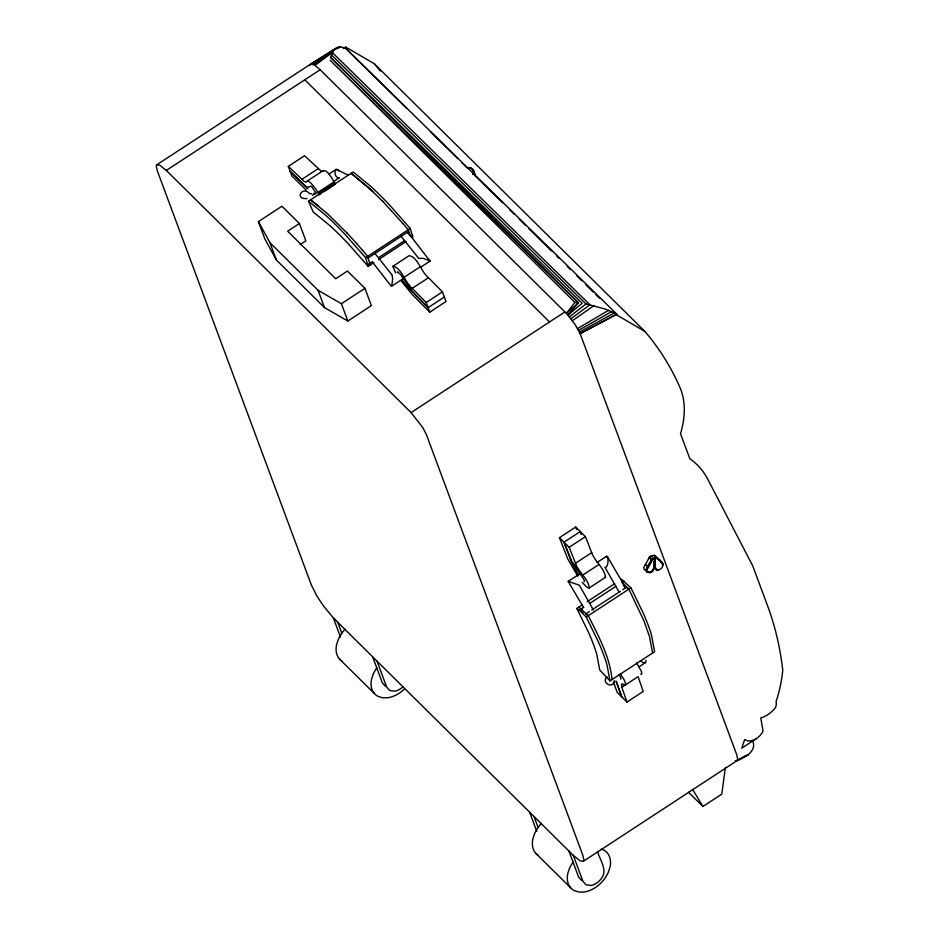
<?xml version="1.0" encoding="UTF-8"?>
<svg xmlns="http://www.w3.org/2000/svg" width="939" height="939" viewBox="0 0 939 939"><rect width="100%" height="100%" fill="white"/><g stroke="black" fill="none" stroke-linecap="round" stroke-linejoin="round"><path stroke-width="1.41" d="M654.483 561.416L654.917 567.32A4.589 3.11 -45.3 0 0 656.279 569.257L657.112 569.457M654.154 561.557L654.624 566.44A5 3.392 -45.3 0 0 656.056 569.586L658.591 569.926A4.331 2.946 -45.3 0 0 662.124 567.414L662.934 565.431A4.589 3.122 -45.3 0 0 662.288 563.001L656.842 558.236A1.655 1.127 -45.3 0 0 655.129 559.221L655.469 567.86A4.589 3.11 -45.3 0 0 656.819 569.797M654.002 563.811L654.213 561.193M654.542 561.099L654.178 567.297L652.734 570.466A4.707 3.204 -45.3 0 1 649.741 572.45L646.948 572.074A5.012 3.404 -45.3 0 1 645.997 569.574L651.83 558.94L649.647 556.78L643.814 567.414A5.012 3.404 -45.3 0 0 644.764 569.914L645.562 570.313M654.342 566.956L654.929 559.597L654.014 558.905A1.655 1.127 -45.3 0 0 652.91 559.339L646.889 570.02A4.589 3.122 -45.3 0 0 647.757 572.321L650.316 572.661A4.319 2.934 -45.3 0 0 653.063 570.842L654.389 567.931L653.802 566.417M654.319 559.89L654.589 558.682A1.655 1.127 -45.3 0 1 655.938 557.719L657.64 558.787L656.596 557.766M321.443 193.387L319.119 194.913L315.891 189.15L310.903 183.058L307.898 180.746L306.008 182.236L303.99 181.25L288.32 166.356L304.565 155.733L321.373 171.344M335.352 184.279C333.31 180.887 326.643 167.353 322.781 171.403M725.413 767.374L721.762 794.148L702.924 806.484L688.498 792.246M614.329 680.634C613.519 689.566 600.667 682.794 606.993 676.808M589.305 587.908C588.154 578.295 578.459 572.344 575.49 563.247L569.175 547.284L559.456 537.671L575.689 527.037L585.408 536.662L591.723 552.625C594.692 561.71 604.387 567.672 605.538 577.274L588.906 588.154L586.511 586.898L582.18 582.38M310.081 65.378L310.774 64.016L338.251 47.208L342.136 47.15L346.28 48.863L616.841 314.166L580.126 333.638L736.716 754.686L737.69 759.287L736.974 760.719L583.154 861.415L580.138 860.875L573.306 855.394L333.357 617.921L323.579 606.042L317.089 596.382L311.443 585.243L157.189 170.464L156.261 166.074L156.942 164.712L310.774 64.016M392.854 266.324C401.575 267.415 404.862 282.627 412.244 288.343L426.212 302.534L429.792 312.159L446.025 301.536L442.445 291.9L428.477 277.721C421.095 272.005 417.808 256.793 409.087 255.69L392.854 266.324L395.624 272.92M474.723 175.616L474.934 173.48L473.808 171.497M331.314 54.802L586.018 303.966L605.221 309.048L616.841 314.166L580.126 333.638L575.184 324.648L567.884 315.046L578.436 302.769L330.598 57.396L333.474 50.577L338.251 47.208L310.293 64.533M648.814 572.262L647.206 571.781A4.589 3.122 -45.3 0 1 646.337 569.48L652.37 558.799A1.655 1.127 -45.3 0 1 653.462 558.365L654.835 559.949M662.406 565.912L662.723 564.832A5 3.392 -45.3 0 0 661.279 561.686L659.096 559.527A5 3.392 -45.3 0 1 660.328 560.736M392.021 275.808C393.159 276.465 392.361 283.813 391.375 286.383L372.654 262.333M653.18 569.374L653.638 568.388M654.084 559.034L654.33 558.576A2.042 1.385 -45.3 0 1 655.985 557.379L657.359 557.966L653.802 555.219A2.042 1.385 -45.3 0 0 652.147 556.404M345.2 629.153A24.837 16.879 -45.3 0 0 341.796 633.215L338.556 638.755L336.608 644.483A26.304 17.876 -45.3 0 0 342.031 661.209M376.75 667.782L373.499 673.333L371.551 679.061A26.304 17.876 -45.3 0 0 377.983 696.351L382.596 697.794L387.889 697.747A24.837 16.879 -45.3 0 0 404.193 689.226M541.474 823.409A24.837 16.879 -45.3 0 0 538.07 827.47L534.819 833.01L532.883 838.738A26.304 17.876 -45.3 0 0 538.305 855.464M573.025 862.037L569.773 867.589L567.825 873.317A26.304 17.876 -45.3 0 0 574.257 890.606L578.87 892.05L584.164 892.003A24.837 16.879 -45.3 0 0 604.798 878.493L608.049 872.953L609.998 867.225A26.304 17.876 -45.3 0 0 603.554 849.924L601.253 849.208M605.702 557.343L606.617 556.228L607.439 556.674L622.827 582.931M472.751 173.656L473.514 170.828M472.951 174.196C475.51 171.051 471.484 166.766 467.962 167.576L470.674 168.351M473.303 174.408C476.108 171.121 471.707 166.978 468.162 167.776M639.565 666.479L645.598 662.523L645.997 660.328M336.491 47.901L311.49 63.84L315.023 65.378L320.152 69.756L566.381 313.391L578.436 302.769L574.914 302.405L566.381 313.391L567.884 315.046L582.157 303.297L330.598 57.396M583.154 861.415L583.87 859.983L582.884 855.382L426.294 434.334L422.62 427.315L411.094 412.585L166.32 170.452L159.806 165.217L156.942 164.712M569.398 316.83L586.018 303.966M315.023 65.378L332.277 52.514L589.962 304.764L570.912 318.708M313.638 64.533L333.474 50.577M572.403 320.668L593.918 305.691M348.592 175.358L336.244 169.302C333.662 171.591 335.176 176.931 338.193 178.199L339.355 177.764M312.452 64.016L334.894 49.039M343.31 48.64L345.693 47.067L374.25 63.699L644.729 331.267A465.568 316.361 -45.3 0 1 679.742 386.927A91.963 62.49 -45.3 0 1 680.505 433.642L689.825 458.69A120.615 81.963 -45.3 0 1 707.771 479.219L752.761 565.947L767.621 605.925A464.312 315.504 -45.3 0 1 782.739 669.976A143.82 97.726 -45.3 0 1 776.095 701.503A12.747 8.662 -45.3 0 1 775.473 707.642A22.113 15.024 -45.3 0 1 760.766 717.971L763.043 730.965A12.806 8.697 -45.3 0 1 757.879 737.549L741.763 748.195L744.674 739.474A12.806 8.697 -45.3 0 0 754.369 739.756L756.095 738.817M166.32 170.452L320.152 69.756M301.853 179.372L318.098 168.75M306.736 181.368L322.969 170.734M329.178 173.926L336.244 169.302M299.412 223.505L287.651 231.205L335.692 278.742L347.453 271.042L364.931 288.332L371.363 305.633L347.841 321.021L324.495 307.593L276.442 260.056L264.845 238.917L258.413 221.616L281.935 206.228L299.412 223.505L305.844 240.807L299.964 244.656M312.605 195.289L316.02 193.047M334.261 181.121L338.815 178.128M317.91 192.413L334.143 181.79M318.591 193.716L334.824 183.093M373.792 262.709L368.182 266.383L348.357 243.905A188.363 41.586 56.8 0 0 329.636 225.395L313.18 211.979L308.52 201.204L353.158 171.978L370.248 185.922A196.051 43.288 56.8 0 1 389.673 205.136L410.249 228.459L412.831 237.156M323.755 191.873L334.202 185.042M368.182 266.383L365.611 257.685L410.249 228.459M368.135 264.481L372.56 261.594M378.523 257.685L404.791 240.501M412.784 235.266L410.754 236.593L408.219 229.785L403.042 223.646M378.57 259.587L406.024 241.616M258.413 221.616L270.009 242.755L318.063 290.292L341.409 303.72L364.931 288.332M404.016 277.369L420.261 266.746M391.516 286.313L403.57 278.425M420.437 267.38L430.074 261.077L411.082 236.546M401.634 279.54L407.127 286.418L409.451 284.904M412.244 288.343L428.477 277.721M426.212 302.534L442.445 291.9M407.127 286.418L428.114 307.64L444.347 297.006M411.094 412.585L564.926 311.901M578.624 575.114L571.358 561.898L564.022 542.19L580.255 531.556L581.311 534.221L580.255 531.556M569.175 547.284L585.408 536.662M575.49 563.247L591.723 552.625M573.377 566.088L575.689 564.562M580.22 573.518L568.212 581.37L583.483 607.416M597.016 562.52L606.617 556.228M582.755 575.079L598.988 564.445M621.489 579.246L630.891 587.802L643.461 613.554A115.192 25.435 56.8 0 1 651.549 635.292L654.647 651.678L609.998 680.892L599.728 670L596.746 654.225A110.673 24.437 56.8 0 0 588.964 633.297L576.839 608.46L582.45 604.786M587.227 601.664L614.681 583.694M576.839 608.46L579.363 610.221L583.788 607.333M589.751 603.425L616.019 586.229M624.012 580.995L621.982 582.321L628.86 589.129L643.896 620.749L649.518 636.654L652.617 653.004M589.328 611.594L585.748 613.942L588.272 615.691C598.436 635.903 609.834 656.678 612.028 679.566M591.711 610.033L620.362 591.277M622.745 589.715L626.336 587.368L628.86 589.129M579.363 610.221L586.241 617.029L630.891 587.802M626.97 702.067L621.841 687.266L638.074 676.643L643.203 691.433L626.97 702.067L617.252 692.442L613.472 682.289M605.538 577.274L604.493 577.415M337.747 48.429L340.153 46.95M430.074 261.077L429.123 261.3M577.591 328.544L608.601 310.293M578.588 330.364L611.7 311.584M579.445 332.077L614.458 312.875M645.598 662.523L643.297 662.734L640.445 660.833M735.214 760.731L736.223 760.907C744.028 757.984 757.186 751.599 752.738 741.012M743.23 756.834L745.918 755.965M307.053 198.54C293.837 199.784 302.581 184.936 309.858 193.915M656.971 569.797L657.993 569.727A4.718 3.204 -45.3 0 0 659.072 569.374M620.702 679.214L620.984 678.334A3.756 0.833 56.8 0 0 620.409 676.96L619.012 674.683M605.409 567.778C608.542 565.794 608.343 560.067 607.439 556.674M569.562 581.781L568.212 581.37L579.316 585.173L593.471 610.068M640.738 674.261L641.783 674.132L641.431 671.373L636.536 662.957M313.826 193.293L315.704 193.751L315.88 193.141L311.842 186.814L310.715 186.122L307.933 187.413L305.891 186.356L290.221 171.461L307.851 188.892M310.879 193.528L311.783 193.962M616.184 314.647L644.729 331.267M578.87 607.134L588.272 615.691M429.968 260.796L423.172 258.366L418.677 258.354L400.66 235.748M308.52 201.204L325.61 215.148A196.051 43.288 56.8 0 1 345.024 234.363L365.611 257.685M471.765 168.844L473.338 170.405M385.307 686.186L382.314 682.759L372.666 656.819M581.581 880.442L578.588 877.026L568.94 851.074M318.673 206.075L310.539 199.878L327.641 213.81L347.09 233.06M337.524 169.478L338.815 170.792M372.889 191.579L351.127 173.304L368.194 187.225L382.654 201.239M655.176 555.806L654.647 555.278L661.279 561.686M306.055 189.96L291.9 175.98L288.32 166.356M578.436 302.769L330.141 60.272L574.914 302.405M406.728 108.372L346.28 48.863L345.693 47.067M430.696 131.976L457.786 158.668M461.953 162.764L467.164 167.893M473.42 174.055L502.6 202.789M509.889 209.972L514.056 214.08M519.267 219.21L525.523 225.36M528.645 228.447L551.569 251.018M556.78 256.147L558.869 258.202M567.203 266.418L570.325 269.493M576.581 275.655L581.793 280.784M585.959 284.881L593.26 292.064M595.338 294.118L599.505 298.226M304.788 79.803L549.561 321.948M429.792 312.159L412.315 294.623L401.329 281.137M661.572 562.531L661.021 561.98L661.737 562.461A4.589 3.122 -45.3 0 1 662.418 563.952M651.302 559.844L649.119 557.684L649.647 556.78A2.042 1.385 -45.3 0 1 651.396 555.853L651.807 555.911A2.16 1.467 -45.3 0 1 652.405 556.369M645.257 564.233L647.441 566.405M339.425 658.967L374.368 693.534M535.7 853.222L570.642 887.789M428.114 307.64L412.561 291.783L400.225 274.165L397.49 271.735L397.443 272.721M335.728 620.362L333.357 617.921L340.47 637.041M382.631 201.228L403.124 223.74M347.054 233.025L357.348 244.34M357.278 244.257L362.536 250.314M407.35 232.567L409.909 235.583M362.454 250.208L367.642 256.347L370.212 265.056M374.99 253.471L392.326 275.28M620.303 673.592L624.576 680.54L625.691 684.155L625.151 685.001L621.524 683.921L621.841 687.266M577.802 576.217L567.708 558.822L559.456 537.671M692.536 789.323L702.924 806.484M605.033 567.367L619.001 591.946M586.241 617.029L598.812 642.781A115.192 25.435 56.8 0 1 606.899 664.507L609.998 680.892M564.022 542.19L571.64 561.053L584.128 579.879A3.756 0.833 56.8 0 1 584.528 581.077L584.175 581.628A3.944 0.869 56.8 0 1 584.035 581.581M575.689 527.037L576.64 529.584M615.949 681.198L621.818 696.961L616.407 681.35M597.497 851.45C599.81 860.007 608.143 870.148 601.218 878.704A12.418 8.439 -45.3 0 1 590.901 885.454L585.948 884.761L582.966 881.345L573.306 855.394M533.998 816.496L538.07 827.47M341.409 303.72L347.841 321.021M529.631 812.176L536.744 831.297M318.063 290.292L324.495 307.593M270.009 242.755L276.442 260.056M377.032 661.138L386.692 687.09L389.673 690.505L394.626 691.198A12.418 8.439 -45.3 0 0 402.784 686.937M337.723 622.24L341.796 633.215M408.219 229.785L408.265 231.687L367.677 258.248L367.642 256.347M374.25 63.699A465.568 316.361 -45.3 0 1 380.283 71.035M654.729 558.893A2.16 1.467 -45.3 0 0 653.99 558.071L653.579 558.012A2.16 1.467 -45.3 0 0 651.725 558.987M651.689 571.1A4.319 2.934 -45.3 0 1 649.776 572.121M623.167 584.551A118.701 26.21 56.8 0 1 624.893 587.861M581.394 608.895A118.701 26.21 56.8 0 1 583.154 612.228M748.254 754.698L736.223 760.907L748.254 754.698"/></g></svg>
